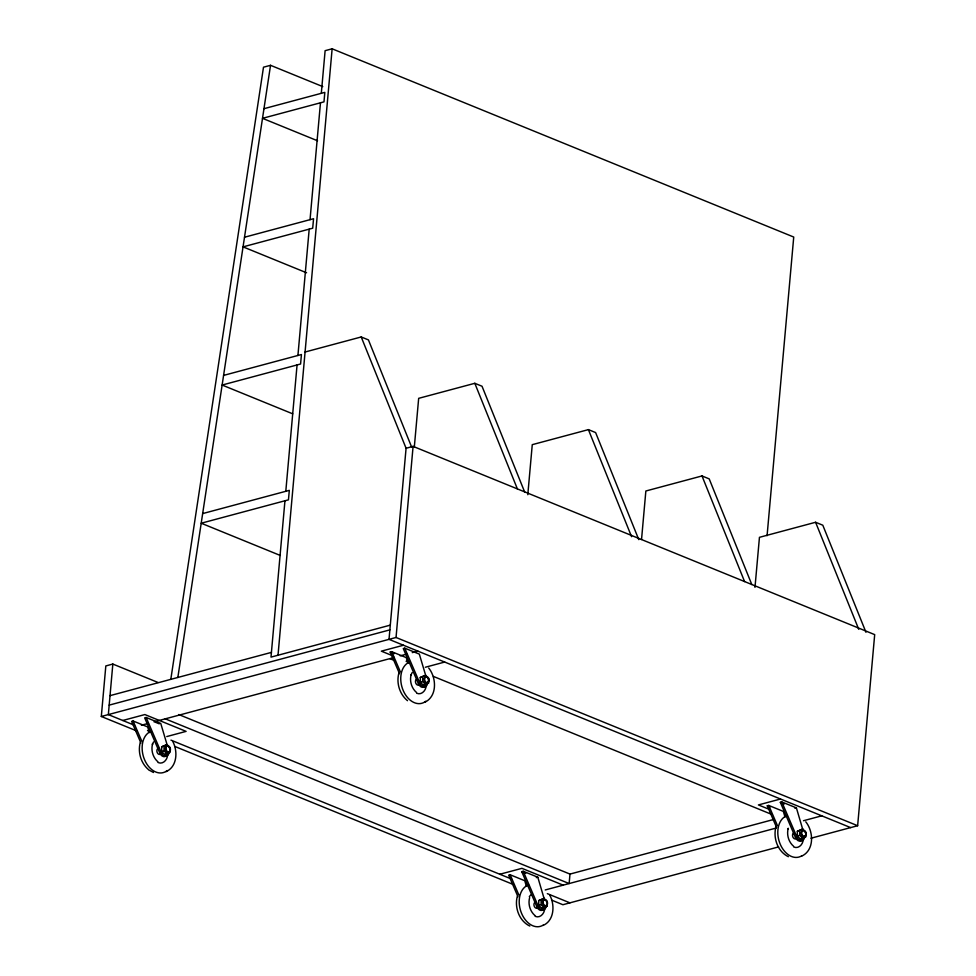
<?xml version="1.0" encoding="UTF-8"?>
<svg xmlns="http://www.w3.org/2000/svg" width="976" height="976" viewBox="0 0 976 976"><rect width="100%" height="100%" fill="white"/><g stroke="black" fill="none" stroke-linecap="round" stroke-linejoin="round"><path stroke-width="1.46" d="M136.603 730.865L101.309 716.482L105.823 665.937L112.838 664.058L158.014 682.48M112.838 664.058L108.336 714.603L134.432 725.241M284.955 500.773L270.999 657.116L390.29 625.14M285.797 491.294L297.07 364.951M297.924 355.484L309.197 229.14M310.039 219.661L320.47 102.797M321.311 93.318L325.118 50.679L332.133 48.8L793.732 237.046L767.075 535.714M278.014 655.238L332.133 48.8M305.073 352.019L361.218 336.964L406.077 448.265L389.021 639.353L850.621 827.599M101.309 716.482L396.036 637.474L413.092 446.374L874.691 634.62L857.636 825.72L810.934 838.238M414.336 446.862L418.667 398.342L474.812 383.3L482.022 386.24L524.612 491.892M527.796 494.698L532.262 444.666L588.406 429.623L595.616 432.563L638.78 539.63M641.537 539.508L645.856 491.001L702 475.946L709.21 478.887L751.801 584.551M754.985 587.357L759.45 537.325L815.594 522.27L822.805 525.21L865.968 632.277M170.812 679.345L263.496 67.198L270.535 65.307L322.775 86.608M177.852 677.466L270.535 65.307M140.324 742.285C137.628 751.923 140.776 763.037 148.425 769.564M167.579 754.875C167.53 759.621 163.09 764.745 158.1 762.561M398.916 672.964C396.146 682.834 399.55 694.18 407.504 700.695M426.17 685.555C426.122 690.3 421.681 695.424 416.691 693.241M517.39 896.066C514.254 907.192 519.049 920.893 529.785 926.041M529.651 897.578C527.87 903.947 529.956 911.291 535.007 915.598M544.645 908.644C544.608 913.39 540.167 918.526 535.165 916.342M775.981 826.745C772.858 837.872 777.64 851.572 788.376 856.708M803.248 839.323C803.199 844.069 798.758 849.205 793.756 847.009M788.059 828.844L788.242 828.258C786.473 834.626 788.547 841.971 793.598 846.277M153.549 741.919L152.402 744.395L152.585 743.81C150.804 750.166 152.878 757.51 157.929 761.829M412.14 672.598L410.994 675.075L411.177 674.489C409.395 680.845 411.469 688.19 416.52 692.496M529.309 896.615L530.871 894.858M166.042 771.662C177.29 766.721 177.925 751.203 172.825 741.565M424.633 702.342C437.492 696.4 436.565 677.734 428.708 668.023M543.12 925.443C554.356 920.49 554.99 904.984 549.891 895.346M801.711 856.123C814.557 850.181 813.642 831.515 805.773 821.804M161.674 746.823L167.042 744.59L170.068 747.689L170.068 752.374L164.7 754.594L161.674 751.496L161.674 746.823L167.042 744.59L160.747 723.436L146.156 717.482L144.68 717.872L159.82 753.033A5.856 4.075 75 0 0 166.091 755.961M164.7 754.594L167.713 753.008M420.266 677.49L425.634 675.27L428.659 678.369L428.659 683.054L423.291 685.274L420.266 682.175L420.266 677.49L425.634 675.27L419.338 654.115L404.747 648.162L403.271 648.552L418.411 683.712A5.856 4.075 75 0 0 424.682 686.64M423.291 685.274L426.305 683.676M538.74 900.592L544.12 898.371L547.133 901.47L547.146 906.143L544.12 907.741L541.765 908.375L538.752 905.277L538.74 900.592L544.12 898.371M541.765 908.375L543.778 907.314M797.331 831.271L802.711 829.051L805.725 832.138L805.737 836.822L802.723 838.421L800.357 839.043L797.343 835.956L797.331 831.271L802.711 829.051M800.357 839.043L805.737 836.822M263.971 108.69L324.825 92.378L323.983 101.858L262.507 118.328L317.566 140.788M244.512 237.229L313.552 218.722L312.698 228.201L243.048 246.867L306.574 272.78M223.589 375.406L301.425 354.532L300.584 364.011L222.125 385.044L292.715 413.824M406.077 448.265L413.092 446.374M202.666 513.583L289.311 490.355L288.457 499.834L201.215 523.221L280.258 555.454M110.02 695.644L271.426 652.383M109.178 705.123L389.875 629.874M122.756 720.483L144.863 714.554L186.099 731.378L166.762 736.563M403.454 645.234L381.348 651.163L392.352 655.64M149.34 732.598L147.681 726.937L133.09 720.983L131.614 721.386L140.922 743.017M399.526 673.696L390.205 652.053L391.681 651.663L406.272 657.617L407.931 663.277M141.386 725.229L148.413 723.35M154.025 721.85L394.365 657.421M400.233 655.848L406.65 654.127M412.262 652.615L417.874 651.114M425.353 667.242L444.69 662.057M161.674 751.496L164.029 750.873L167.055 753.96M420.266 682.175L422.62 681.553L425.646 684.64M159.82 753.033L161.296 752.642A5.856 4.075 75 0 0 165.981 756.278A5.856 4.075 75 0 0 169.08 751.727M418.411 683.712L419.887 683.31A5.856 4.075 75 0 0 424.572 686.958A5.856 4.075 75 0 0 427.671 682.407M499.822 874.252L521.928 868.335L563.176 885.159M780.519 799.015L758.413 804.932L769.417 809.421M526.418 886.379L524.746 880.718L510.155 874.764L508.679 875.155L518 896.798M543.791 909.034A5.856 4.075 75 0 1 536.885 906.814L521.745 871.653L523.221 871.263L537.813 877.217L544.486 899.848M776.591 827.465L767.27 805.834L768.746 805.444L783.338 811.398L785.009 817.046M802.382 839.714A5.856 4.075 75 0 1 795.477 837.493L780.336 802.333L781.813 801.943L796.404 807.884L803.077 830.527M536.336 877.607L537.813 877.217M794.928 808.287L796.404 807.884M569.838 874.118L774.114 819.352M545.218 889.966L776.213 828.038M803.516 820.718L821.768 815.826M538.752 905.277L541.107 904.642L544.12 907.741M797.343 835.956L799.698 835.322L802.723 838.421M536.885 906.814L538.362 906.411A5.856 4.075 75 0 0 543.046 910.059A5.856 4.075 75 0 0 546.157 905.508M795.477 837.493L796.953 837.091A5.856 4.075 75 0 0 801.198 840.751A5.856 4.075 75 0 0 804.627 837.347M544.779 906.777L547.146 906.143M778.604 846.9L562.908 904.728L551.611 900.116M153.488 772.492L148.913 770.015M361.218 336.964L368.428 339.904L411.591 446.971M396.036 637.474L857.636 825.72M780.336 802.333L784.326 803.956M390.205 652.053L394.182 653.688M767.27 805.834L769.93 806.92M406.089 661.252L408.846 662.375A21.545 14.957 75 0 0 403.271 690.666A21.545 14.957 75 0 0 425.817 701.219M389.802 658.641L395.439 660.935M433.429 676.429L771.174 814.179M178.754 714.53L569.984 874.081L569.142 883.548L165.249 718.836M155.294 722.203L159.271 723.826M521.745 871.653L525.735 873.276M147.498 730.573L151.256 732.098M170.959 740.137L511.522 879.022M547.341 893.638L569.923 902.849M174.716 746.408L513.498 884.573M781.813 801.943L796.953 837.091M768.746 805.444L777.482 825.72M523.221 871.263L538.362 906.411M510.155 874.764L518.89 895.041M404.747 648.162L419.887 683.31M391.681 651.663L400.416 671.952M146.156 717.482L161.296 752.642M133.09 720.983L141.825 741.272M815.594 522.27L858.758 629.337M702 475.946L744.59 581.598M588.406 429.623L631.57 536.69M474.812 383.3L517.402 488.952M799.698 830.637L799.698 835.322M541.094 899.97L541.107 904.642M422.62 676.868L422.62 681.553M164.029 746.189L164.029 750.873M546.792 904.532A3.111 2.159 75 0 1 543.888 905.484A3.111 2.159 75 0 1 542.632 901.263A3.111 2.159 75 0 1 545.535 900.311M546.048 900.824A3.111 2.159 75 0 1 546.462 901.47M537.959 907.436A3.111 2.159 75 0 1 534.409 906.606A3.111 2.159 75 0 1 535.275 902.202M543.205 925.102A21.545 14.957 75 0 1 521.05 912.035A21.545 14.957 75 0 1 528.565 884.939M805.383 835.212A3.111 2.159 75 0 1 802.479 836.164A3.111 2.159 75 0 1 801.223 831.942A3.111 2.159 75 0 1 804.126 830.991M804.639 831.503A3.111 2.159 75 0 1 805.359 832.906M796.55 838.116A3.111 2.159 75 0 1 793 837.286A3.111 2.159 75 0 1 793.866 832.882M801.796 855.781A21.545 14.957 75 0 1 779.641 842.715A21.545 14.957 75 0 1 787.156 815.619M428.452 680.699A3.111 2.159 75 0 1 425.975 682.712A3.111 2.159 75 0 1 424.011 678.893A3.111 2.159 75 0 1 426.488 676.88M427.061 677.21A3.111 2.159 75 0 1 427.573 677.722M427.988 678.381A3.111 2.159 75 0 1 428.44 679.918M419.07 684.798A3.111 2.159 75 0 1 415.63 682.761A3.111 2.159 75 0 1 417.362 679.04M169.861 750.032A3.111 2.159 75 0 1 167.384 752.045A3.111 2.159 75 0 1 165.42 748.214A3.111 2.159 75 0 1 167.896 746.201M168.47 746.53A3.111 2.159 75 0 1 168.97 747.043M169.397 747.701A3.111 2.159 75 0 1 169.848 749.239M160.479 754.119A3.111 2.159 75 0 1 157.038 752.081A3.111 2.159 75 0 1 158.771 748.36M167.225 770.54A21.545 14.957 75 0 1 144.668 759.987A21.545 14.957 75 0 1 150.28 731.646M543.217 901.104A3.111 2.159 75 0 0 545.621 905.789A3.111 2.159 75 0 0 547.06 901.312A3.111 2.159 75 0 0 543.217 901.104M801.808 831.784A3.111 2.159 75 0 0 804.212 836.469A3.111 2.159 75 0 0 805.651 831.991A3.111 2.159 75 0 0 801.808 831.784M424.743 678.015A3.111 2.159 75 0 0 427.146 682.7A3.111 2.159 75 0 0 428.574 678.222A3.111 2.159 75 0 0 424.743 678.015M166.152 747.335A3.111 2.159 75 0 0 168.555 752.02A3.111 2.159 75 0 0 169.983 747.543A3.111 2.159 75 0 0 166.152 747.335"/></g></svg>
